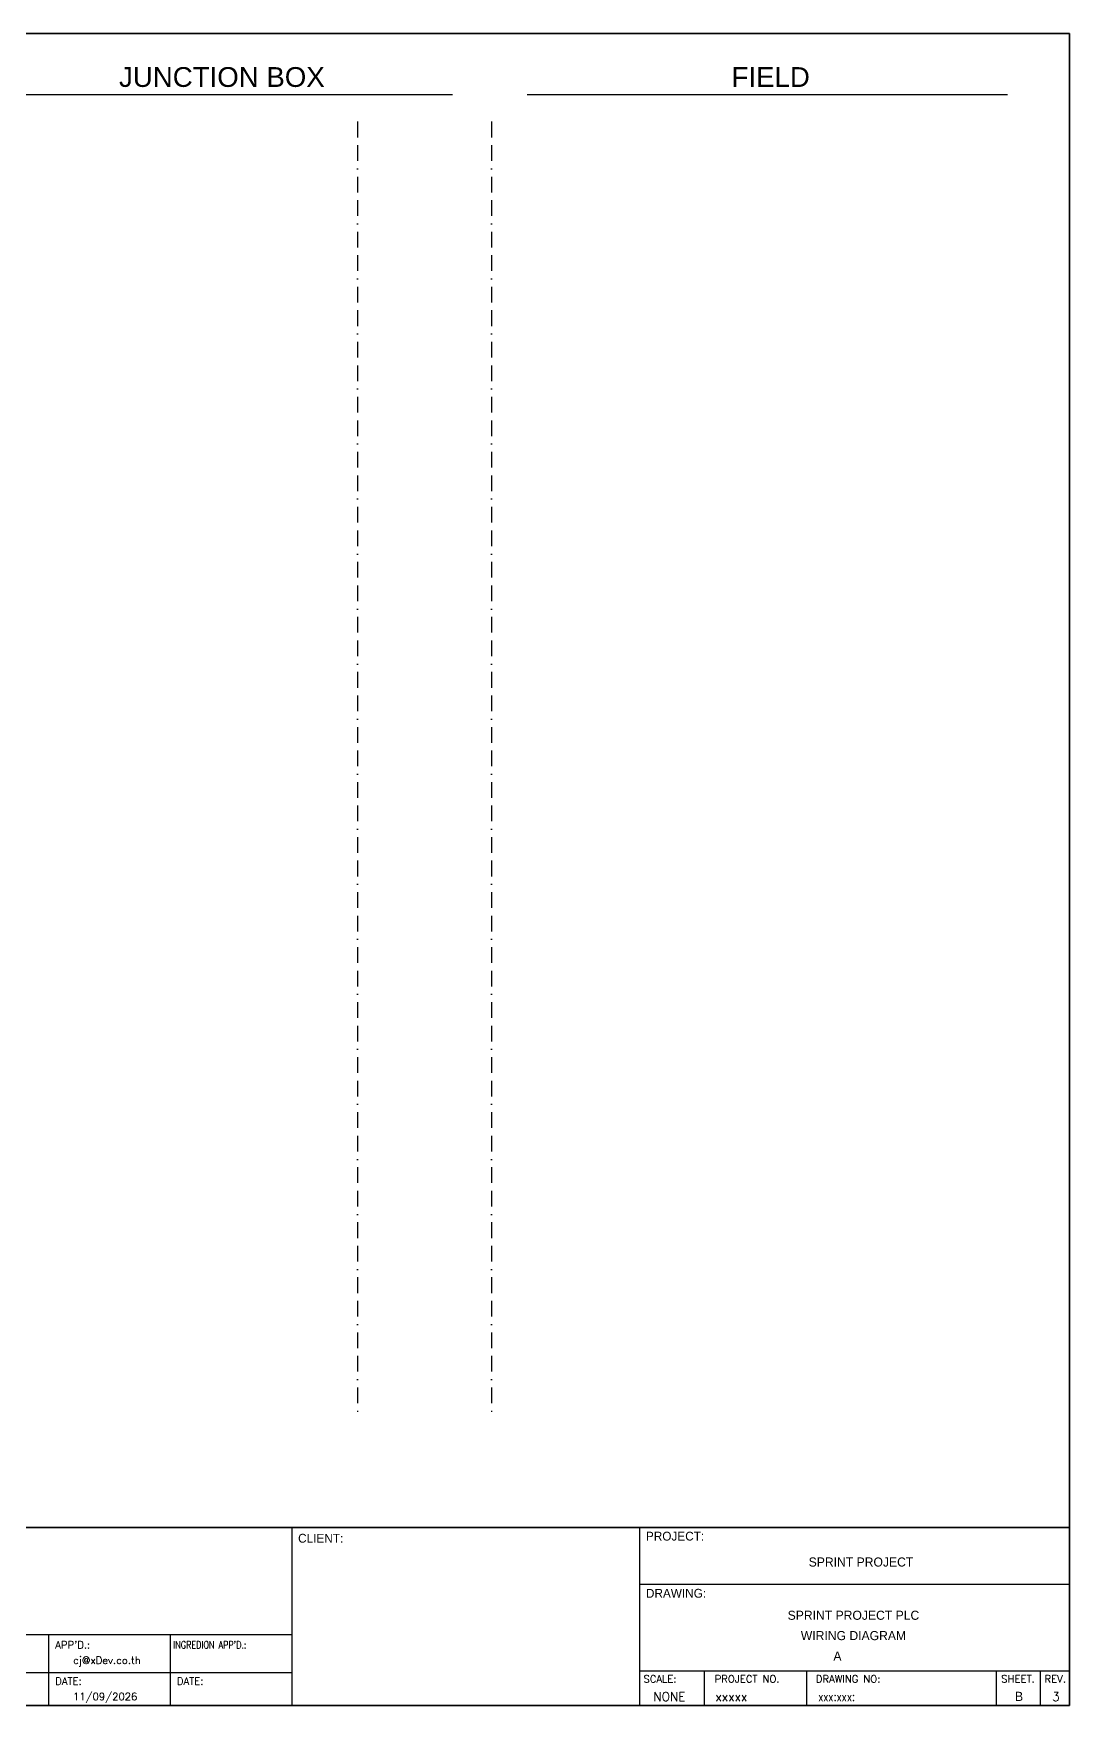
# Model space of a CAD drawing. Header units: millimetres. Extents: x 0 to 62600, y 0 to 14837.
# Drawn here: x 23184 to 24860, y 12017 to 14721 of the extents above; entities that cross this region are included whole.
import ezdxf
from ezdxf.enums import TextEntityAlignment as Align

# ---------------------------------------------------------------- set-up
doc = ezdxf.new("R2010")
doc.units = ezdxf.units.MM
doc.linetypes.add('BORDERX2', pattern=[88.9, 25.4, -12.7, 25.4, -12.7, 0, -12.7])
for name, color, linetype in [('GT_1', 9, 'Continuous'), ('HELPPOINT', 7, 'Continuous'), ('MEMBER', 7, 'Continuous'), ('x01001-FrameArea', 2, 'BORDERX2')]:
    doc.layers.add(name, color=color, linetype=linetype)
doc.styles.add('HTX11', font='O8111901')
doc.styles.add('ROMANS', font='romans.shx', dxfattribs={"width": 0.85, "height": 25})
doc.styles.get("Standard").update_dxf_attribs({"font": 'arial.ttf'})

msp = doc.modelspace()

# ---------------------------------------------------------------- linework, layer by layer
for p, q in [((23084.7, 14622.5), (23861.5, 14622.5)), ((23982.5, 14622.5), (24759.3, 14622.5))]:
    msp.add_line(p, q)
at = {"color": 4}
for p, q in [((24268.8, 12073), (24268.8, 12016.9)), ((24434.1, 12073), (24434.1, 12016.9))]:
    msp.add_line(p, q, dxfattribs=at)
at = {"color": 4, "ltscale": 0.5}
for p, q in [((24741.2, 12073), (24741.2, 12016.9)), ((24741.2, 12073), (24741.2, 12016.9)), ((24812.4, 12073), (24812.4, 12016.9)), ((24812.4, 12073), (24812.4, 12016.9))]:
    msp.add_line(p, q, dxfattribs=at)
at = {"layer": 'GT_1', "color": 4}
for p, q in [((23602.3, 12016.9), (23602.3, 12305)), ((24164.6, 12016.9), (24164.6, 12305)), ((24164.6, 12016.9), (24164.6, 12305)), ((24164.6, 12016.9), (24164.6, 12305)), ((23602.3, 12131.2), (22815.3, 12131.2)), ((23208.8, 12016.9), (23208.8, 12131.2)), ((23405.6, 12016.9), (23405.6, 12131.2)), ((23602.3, 12069.7), (22815.3, 12069.7)), ((24164.6, 12073), (24859.8, 12073))]:
    msp.add_line(p, q, dxfattribs=at)
at = {"layer": 'HELPPOINT', "color": 4, "lineweight": 35}
for p, q in [((20966.5, 14721.1), (24859.8, 14721.1)), ((20966.5, 14721.1), (24859.8, 14721.1)), ((24859.8, 14721.1), (24859.8, 12016.9)), ((24859.8, 14721.1), (24859.8, 12016.9)), ((24859.8, 12016.9), (20966.5, 12016.9)), ((24859.8, 12016.9), (20966.5, 12016.9))]:
    msp.add_line(p, q, dxfattribs=at)
at = {"layer": 'HELPPOINT', "color": 4}
for p, q in [((24164.6, 12213.4), (24859.8, 12213.4)), ((24164.6, 12213.4), (24859.8, 12213.4)), ((24164.6, 12073), (24859.8, 12073))]:
    msp.add_line(p, q, dxfattribs=at)
at = {"layer": 'MEMBER', "color": 4, "lineweight": 35}
msp.add_line((20966.5, 12305), (24859.8, 12305), dxfattribs=at)
msp.add_line((20966.5, 12305), (24859.8, 12305), dxfattribs=at)
at = {"layer": 'MEMBER', "color": 4}
for p, q in [((24164.6, 12213.4), (24859.8, 12213.4)), ((24164.6, 12213.4), (24859.8, 12213.4)), ((24164.6, 12073), (24859.8, 12073)), ((24164.6, 12073), (24859.8, 12073))]:
    msp.add_line(p, q, dxfattribs=at)
at = {"layer": 'x01001-FrameArea'}
for p, q in [((23707.8, 14578.4), (23707.8, 12491.9)), ((23924.6, 14578.4), (23924.6, 12491.9))]:
    msp.add_line(p, q, dxfattribs=at)

# ---------------------------------------------------------------- texts
at = {"color": 2}
for s, p in [('JUNCTION BOX', (23322.1, 14634.6)), ('FIELD', (24313, 14634.6))]:
    msp.add_text(s, height=32, dxfattribs=at).set_placement(p)
at = {"color": 4, "ltscale": 100, "style": 'HTX11'}
for s, p in [('SPRINT PROJECT', (24522.4, 12249)), ('SPRINT PROJECT PLC', (24510.2, 12162.9)), ('WIRING DIAGRAM', (24510.2, 12130))]:
    msp.add_text(s, height=14.693, dxfattribs=at).set_placement(p, align=Align.MIDDLE_CENTER)
at = {"style": 'HTX11'}
for tag, text, height, p in [('A', 'A', 14.8, (24484.3, 12096.7)), ('B', 'CHASSIS C1 SLOT 5', 14.821, (24778.1, 12031.7))]:
    msp.add_attdef(tag, text=text, height=height, dxfattribs=at).set_placement(p, align=Align.MIDDLE_CENTER)
at = {"layer": 'GT_1', "color": 4, "style": 'HTX11'}
for s, p in [('CLIENT:', (23611.8, 12280.3)), ('PROJECT:', (24174.5, 12283.7)), ('DRAWING:', (24174.5, 12191.3))]:
    msp.add_text(s, height=14.25, dxfattribs=at).set_placement(p)
at = {"layer": 'MEMBER', "color": 4, "ltscale": 0.8, "style": 'ROMANS'}
for s, height, p in [("APP'D.:", 11.88, (23219, 12109)), ('cj@xDev.co.th', 11.875, (23247.8, 12084.1)), ('DATE:', 11.88, (23219, 12050.4)), ('DATE:', 11.88, (23415.8, 12050.4)), ('SCALE:', 11.88, (24170.5, 12053.9)), ('PROJECT NO.', 11.875, (24285.7, 12053.9)), ('DRAWING NO:', 11.875, (24449.4, 12053.9)), ('SHEET.', 12, (24749.2, 12053.9)), ('REV.', 12, (24819.1, 12053.9)), ('11/09/2026', 11.88, (23247.8, 12025.4)), ('NONE', 14.23, (24186.5, 12024.2)), ('xxxxx', 14.23, (24286.9, 12024.2))]:
    msp.add_text(s, height=height, dxfattribs=at).set_placement(p)
at = {"layer": 'MEMBER', "color": 4, "ltscale": 0.8, "style": 'ROMANS', "width": 0.8}
for s, height, p in [("INGREDION APP'D.:", 11.875, (23409.8, 12109)), ('xxx:xxx:', 14.23, (24453.1, 12024.2))]:
    msp.add_text(s, height=height, dxfattribs=at).set_placement(p)
at = {"layer": 'MEMBER', "color": 4, "ltscale": 0.8, "style": 'ROMANS'}
msp.add_text('3', height=14.2, dxfattribs=at).set_placement((24837.7, 12024.2), align=Align.CENTER)

doc.saveas('drawing.dxf')
